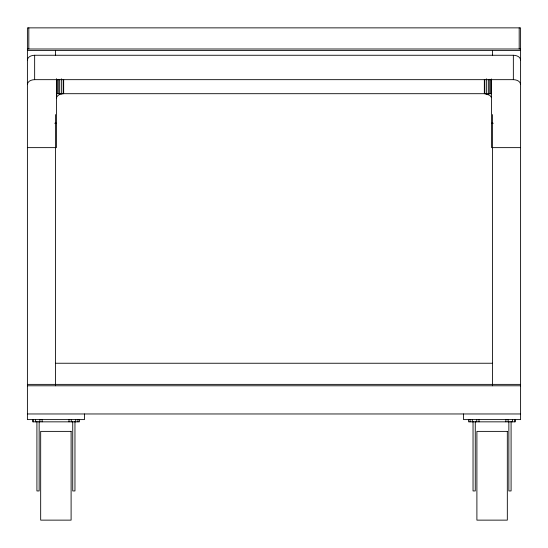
<?xml version="1.0" encoding="UTF-8"?>
<svg xmlns="http://www.w3.org/2000/svg" width="548" height="548" viewBox="0 0 548 548"><rect width="100%" height="100%" fill="white"/><g stroke="black" fill="none" stroke-linecap="round" stroke-linejoin="round"><path stroke-width="0.82" d="M56.458 98.38L56.554 78.933M27.4 59.938C27.756 56.547 31.722 55.286 34.654 55.259L513.346 55.259C516.278 55.286 520.244 56.547 520.6 59.938M27.4 84.344C27.756 80.953 31.722 79.693 34.654 79.666L513.346 79.666C516.278 79.693 520.244 80.953 520.6 84.344M56.554 97.448C57.677 94.694 60.938 93.756 63.664 93.701L491.59 93.701M27.4 48.998L520.6 48.998M27.4 50.409L520.6 50.409M54.704 123.232L56.41 123.232M491.59 123.232L493.296 123.232M27.4 147.638L56.41 147.638L56.458 79.022M520.6 147.638L491.59 147.638L491.446 78.933M55.581 363.242L492.419 363.242M27.4 384.374L520.6 384.374M27.4 385.785L520.6 385.785M27.4 413.966L520.6 413.966M56.41 93.701L63.212 93.708L63.212 79.398M491.446 97.448L489.775 95.284L484.788 93.708L484.788 79.398M519.189 27.866L519.189 48.998M515.195 419.604L515.195 421.844L468.561 421.844L468.561 419.604M514.825 419.604L514.825 421.844M513.346 55.259L513.346 79.666M512.592 419.604L512.592 421.844M511.085 421.302L511.085 490.946L508.852 490.946L508.852 421.302M508.112 419.604L508.112 421.844M505.879 419.604L505.879 421.844M492.419 50.409L492.419 55.54M492.419 114.573L492.419 385.785M490.83 79.46L490.83 93.77M489.775 79.289L489.775 93.598M488.343 79.33L488.343 94.482M486.645 78.796L486.645 93.941M484.336 79.392L484.336 93.701M478.993 419.604L478.993 421.844M476.76 419.604L476.76 421.844M475.274 421.302L475.274 490.946L473.04 490.946L473.04 421.302M472.287 419.604L472.287 421.844M470.047 419.604L470.047 421.844M463.526 413.966L463.526 419.604L520.6 419.604L520.6 27.866L27.4 27.866L27.4 419.604L84.474 419.604L84.474 413.966M79.439 419.604L79.439 421.844L32.805 421.844L32.805 419.604M77.953 419.604L77.953 421.844M75.713 419.604L75.713 421.844M74.96 421.302L74.96 490.946L72.726 490.946L72.726 421.302M71.24 419.604L71.24 421.844M69.007 419.604L69.007 421.844M63.664 79.392L63.664 93.701M61.355 78.796L61.355 93.941M59.657 79.33L59.657 94.482M58.225 79.289L58.225 93.598M57.17 79.46L57.17 93.77M55.581 50.409L55.581 55.54M55.581 114.573L55.581 385.785M42.121 419.604L42.121 421.844M39.888 419.604L39.888 421.844M39.148 421.302L39.148 490.946L36.915 490.946L36.915 421.302M35.408 419.604L35.408 421.844M34.654 55.259L34.654 79.666M33.175 419.604L33.175 421.844M28.811 27.866L28.811 48.998M71.103 431.379L40.675 431.379L40.675 520.134L71.103 520.134L71.103 431.379M507.325 431.379L476.897 431.379L476.897 520.134L507.325 520.134L507.325 431.379"/></g></svg>
